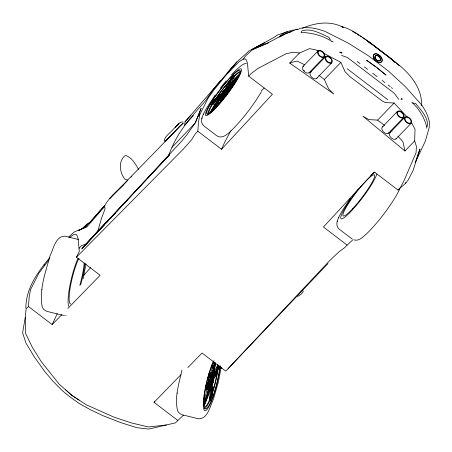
<?xml version="1.0" encoding="UTF-8"?>
<svg xmlns="http://www.w3.org/2000/svg" width="452" height="452" viewBox="0 0 452 452"><rect width="100%" height="100%" fill="white"/><g stroke="black" fill="none" stroke-linecap="round" stroke-linejoin="round"><path stroke-width="0.68" d="M206.993 383.951L208.118 385.251L209.468 382.533L210.084 379.985L210.101 377.561L213.174 369.058L214.31 362.668M203.666 401.704L206.123 393.472L207.265 384.635L206.767 389.426L207.847 389.692L208.943 387.652L209.208 388.46L207.948 395.534L204.101 405.873L208.061 396.229L209.502 388.291L209.203 387.392L205.773 400.088L203.795 404.879L207.248 393.748L208.14 389.375C208.948 383.889 210.259 378.51 212.011 373.245L211.898 372.832L210.818 372.567L209.412 375.646L208.909 377.166L210.389 377.533M220.779 97.615L215.028 103.988L209.841 113.04L215.598 103.621L221.118 97.519C218.559 102.87 213.53 106.938 210.999 112.508L210.717 112.616M210.383 384.466L210.321 384.053A2.141 0.384 -76.1 0 0 210.152 383.172L211.005 379.612A2.141 0.384 -76.1 0 0 211.553 378.776M213.542 380.708C213.344 379.392 212.265 383.239 213.022 382.669M213.129 377.77L213.208 376.301L213.084 379.132M352.871 239.803L347.142 245.108L323.429 227.023L374.301 171.969L398.014 190.06L400.466 187.461L404.286 180.105L416.032 152.838L416.45 146.521L414.665 140.945L415.021 129.148L411.354 122.368M207.847 389.692L208.587 385.031M207.999 382.545L207.943 382.239L207.632 383.036M208.372 376.748L208.355 376.448L208.163 376.702M211.751 389.884L211.22 393.138M217.977 100.474L218.576 98.553L219.536 97.412M218.265 99.581L218.237 99.92L218.209 99.395M183.501 415.111L175.41 422.863L148.798 429.084L136.843 427.682L120.797 422.626L102.909 415.659L90.558 409.8L82.914 405.568L78.761 403.161L70.066 397.009L61.907 390.302L52.731 380.946L44.347 370.985L34.024 356.425L25.967 343.102L22.6 332.808L25.278 317.298L26.092 308.948L28.453 306.507L29.148 297.359L30.403 289.947L38.849 273.245L48.991 259.73M197.823 131.199L198.518 122.051L199.773 114.644L208.219 97.937L214.186 89.688L226.243 74.913L239.357 61.427L243.199 59.223L245.086 58.816L246.295 59.969L247.419 63.003L248.69 76.145L272.403 94.236L221.536 149.284L197.823 131.199L195.462 133.645L191.637 139.696L183.359 149.058L76.422 257.199L100.135 275.285L67.828 308.496M213.491 380.465L213.836 378.793L213.191 378.567L213.429 376.25M228.865 92.394L228.966 91.225L227.87 90.338L230.283 86.428L232.769 82.874L239.402 75.507M224.367 93.536A3.938 0.582 -52.7 0 1 223.751 94.231L223.751 94.112A2.141 0.316 -52.7 0 0 223.039 94.581M227.057 87.157L226.898 87.711L227.638 86.976M78.495 239.498L65.003 236.164C55.443 235.995 53.359 249.261 50.104 255.662L50.019 255.928C45.533 272.285 38.928 289.817 42.262 306.959C42.957 309.111 45.03 310.66 47.087 311.411L62.602 315.242M181.958 370.12C179.139 383.138 174.415 396.986 177.478 410.359C178.065 412.371 179.981 413.665 181.721 414.625M218.101 368.583L218.147 368.075M213.836 378.793L215.587 376.38L217.293 371.719L218.864 366.25L218.327 366.114M218.864 366.25L218.683 368.205L218.333 368.34M226.209 90.259L227.028 89.609M215.508 362.922C215.248 367.041 213.977 371.374 211.999 374.928L212.112 375.284L212.83 374.431L213.751 370.629L214.468 372.685L213.949 374.471M25.883 308.055C25.804 288.495 37.804 271.957 49.81 257.589M211.152 387.262C210.988 384.957 209.807 391.246 210.948 388.2M212.208 377.013C212.254 374.804 210.802 379.923 211.813 378.51M218.045 365.046L217.548 364.928L217.033 367.561M222.994 91.66L221.972 93.055L222.169 94.022C217.74 95.276 215.44 99.367 212.553 102.547L212.994 102.886L213.655 102.186M204.66 408.467A27.402 4.921 -76.1 0 0 209.638 400.732L209.852 400.184L210.389 400.319L211.383 397.72L210.847 397.585L211.067 396.02M210.892 397.466L211.434 397.596C211.937 393.46 213.598 389.161 211.745 385.104M213.163 377.256L213.299 376.16M205.886 385.641L206.044 384.912M240.323 73.427L233.588 79.97L229.023 86.62L228.729 87.677L230.684 86.259L231.571 86.937L228.898 91.247L233.695 83.58L237.752 78.535M224.373 97.366L220.966 100.655L220.079 99.977L221.118 97.519M215.406 362.973L214.711 367.374L212.83 374.431M83.123 278.822L85.948 264.041M210.389 400.319L211.446 394.839L210.898 387.85M221.209 367.154L218.339 382.217L213.389 399.308C210.135 405.71 208.05 418.976 198.49 418.806L182.303 414.806M41.957 289.879L42.013 289.557M177.173 393.28L177.229 392.952M209.852 400.184L210.118 398.489L209.581 398.359L210.005 395.59L209.135 390.551M210.604 395.246L211.683 395.511L212.005 394.686L213.084 386.816L212.338 384.358L212.875 382.403M239.628 74.286C235.289 77.863 231.401 82.439 229.079 87.541L236.729 77.682L239.978 74.597M209.502 388.291L208.615 392.02L210.27 390.155L210.609 388.364M213.525 375.448L213.451 376.561A5.972 1.073 -76.1 0 1 213.146 379.578M206.293 384.957L205.88 385.884M208.796 377.635L209.203 376.708M214.751 362.724L211.999 374.928L211.898 372.832M216.96 369.131L216.61 370.9L214.542 374.9M209.259 386.686A1.994 0.356 -76.1 0 1 208.801 386.494L208.841 386.098A1.994 0.356 -76.1 0 1 209.717 383.33L210.683 379.301A1.994 0.356 -76.1 0 1 211.14 376.516L211.293 376.126A1.994 0.356 -76.1 0 1 211.807 376.341L212.824 375.132A1.994 0.356 -76.1 0 1 213.717 373.245L213.768 373.397A1.994 0.356 -76.1 0 1 213.756 374.019M210.429 384.607A1.582 0.282 -76.1 0 0 210.135 384.064A1.994 0.356 -76.1 0 0 209.852 383.364L210.818 379.335A1.994 0.356 -76.1 0 0 211.395 378.652M224.604 89.598L225.638 88.586L226.22 85.897L228.921 81.716L232.305 77.111L232.752 77.45L233.232 76.959M213.423 362.447C211.994 367.154 211.417 374.595 207.897 377.917M214.045 375.313L214.124 374.019L213.598 375.126M206.259 108.7C204.01 113.26 198.699 120.865 203.507 125.628L216.836 135.798C221.96 139.329 227.458 134.306 231 130.91M350.492 198.145L341.763 211.564C339.48 216.22 333.921 223.949 338.808 228.848L352.136 239.012M209.683 382.731L208.202 382.364L208.886 379.522L208.395 382.268L207.417 383.364M212.429 368.476L213.056 365.821M210.14 396.268L210.406 395.167M211.576 384.522L212.559 384.127L213.016 382.46M224.175 90.242L224.09 89.976M205.4 400.302L206.643 395.89M228.667 85.857C230.791 82.558 231.356 78.377 234.079 75.314L234.52 75.653L234.87 75.292A27.402 4.045 -52.7 0 1 240.255 71.314M211.18 393.246L211.559 391.912L211.463 387.72L210.982 385.991M214.011 373.719L218.446 365.595M231.017 83.806L232.718 79.1L234.085 77.275L233.673 76.964L234.52 75.653M210.152 385.663L209.649 386.596L210.321 384.053M211.886 394.805L213.796 388.782A27.402 4.921 -76.1 0 0 218.022 369.182M217.548 364.928L216.858 367.075L214.022 371.233M225.051 96.242L225.514 94.897L227.35 92.796L224.972 96.236M208.604 374.375L208.773 373.99M167.952 156.708L171.941 147.408L195.32 122.842L201.089 108.407L195.32 122.842L186.789 134.95L182.066 140.702L81.778 248.854L146.047 179.998M211.367 385.494L211.66 384.72M211.666 385.047L211.118 386.11A2.141 0.384 -76.1 0 0 210.225 387.166L210.135 387.528L209.745 386.353M210.01 396.822L209.688 397.692L210.768 397.958L210.27 390.155M203.276 114.559L203.451 114.079M201.818 118.52L202.021 117.972M338.571 217.774L338.751 217.293M337.119 221.734L337.322 221.186M230.684 86.259C229.26 89.937 225.508 91.914 224.13 95.536L226.04 96.112M213.864 375.928L213.344 376.832A2.141 0.384 -76.1 0 1 212.977 375.719L213.056 375.352L212.124 376.465M213.118 382.465L213.395 381.59A1.582 0.282 -76.1 0 1 212.802 383.115A1.582 0.282 -76.1 0 1 212.819 381.759L212.915 381.375A1.582 0.282 -76.1 0 1 213.463 380.064A1.582 0.282 -76.1 0 1 213.587 380.85M209.581 398.359L209.926 397.461M210.118 398.489L209.694 399.602A25.753 4.622 -76.1 0 1 204.575 406.969M211.434 397.596L212.429 394.935L212.005 394.686M222.729 91.739L223.096 91.688M221.418 96.383L221.977 96.123M228.35 85.53L231.113 79.19L233.3 76.461L233.74 76.8M214.706 375.527L216.401 371.504M218.186 99.739L218.576 98.553M217.819 367.493L218.412 367.504L217.514 371.126L215.666 375.177L213.191 378.567M208.598 375.273L208.875 374.007M28.453 306.507L52.166 324.592L57.206 313.744M221.536 149.284L224.746 142.058L230.932 130.668M177.772 420.416L154.059 402.331L154.595 401.122M221.616 97.027A1.994 0.294 -52.7 0 0 221.972 97.231L222.243 96.943A1.994 0.294 -52.7 0 0 223.887 94.547L226.418 91.27A1.994 0.294 -52.7 0 0 228.271 89.146L228.492 88.79A1.994 0.294 -52.7 0 0 228.09 88.569L228.514 87.072A1.994 0.294 -52.7 0 0 229.492 85.23L229.356 85.292A1.994 0.294 -52.7 0 0 228.898 85.699M228.52 85.744L228.441 85.473M220.616 95.965L220.712 95.609L220.384 95.83M222.864 94.886L223.118 94.327L222.446 94.943M227.712 88.615L227.972 88.055L227.299 88.671M221.367 100.48L221.853 99.468M228 85.773L230.769 80.823M398.014 190.06L405.371 183.495L405.885 182.438M76.422 257.199L79.32 251.453L78.049 238.311L76.925 235.277L75.716 234.125L73.829 234.531L68.998 237.695M401.014 99.66L401.783 98.14L402.167 99.824M399.574 189.456L396.568 195.185C388.155 209.169 378.194 222.288 366.623 233.803C363.131 236.673 358.933 241.718 353.78 239.814M220.147 99.553C223.441 97.044 224.463 92.739 227.87 90.338M225.565 95.112L224.627 94.219L223.13 96.869L224.661 96.847M224.904 96.056L225.514 94.897M171.941 147.408C179.568 129.724 192.371 115.418 205.163 101.288L213.367 89.31L220.519 80.659M222.83 91.541L222.548 92.214L223.288 91.479M227.181 87.038L227.011 87.473L227.446 87.191M221.525 96.186L221.237 96.858L222.655 95.31M226.243 90.033L226.09 90.586L227.277 89.355M204.564 402.161L205.219 400.93M301.088 32.476L301.947 30.889C310.982 27.787 320.869 33.719 328.87 37.279L331.35 41.426M208.14 389.375L209.203 387.392M426.53 128.176C430.462 119.294 420.535 109.734 415.659 103.491L411.755 102.762M228.011 90.569L228.079 92.423M209.05 391.771L209.796 390.94M211.033 112.051L213.237 108.084L221.079 97.892L220.779 97.977M213.265 110.723L218.175 103.666L224.288 97.22M231.966 78.699L231.588 78.241L229.215 81.151L227.073 85.066L226.124 88.903L225.638 88.586M261.471 91.615L261.267 91.971C252.854 105.949 242.899 119.068 231.322 130.588M228.396 84.439L229.65 82.275M220.486 96.18L222.61 92.801M224.045 90.462L224.429 89.682L223.938 90.112M222.734 95.106L223 94.75M227.848 88.479L227.424 89.084M211.943 376.375L212.96 375.16A1.994 0.356 -76.1 0 0 212.768 377.019A1.994 0.356 -76.1 0 0 213.344 376.335M213.988 374.979L217.796 368.386L218.932 365.561M165.539 141.188L180.715 125.204L183.241 123.147L165.539 141.188L164.37 141.064L164.212 140.532C165.359 135.414 170.737 132.798 173.664 128.831L179.003 123.526L175.235 127.328C177.512 125.526 179.54 121.13 183.06 122.063M209.547 391.178L210.101 390.251M221.926 94.061L221.051 95.852A1.994 0.294 -52.7 0 0 220.762 96.174M213.982 101.028L219.661 94.389L221.938 93.378L222.734 92.287M206.462 108.344L215.192 94.926M207.75 114.367A27.402 4.045 -52.7 0 1 211.157 105.875L211.468 105.372L211.022 105.033L212.485 102.66L219.486 96.999M212.553 102.547L214.062 100.135L214.44 100.271M218.271 100.124L214.79 102.299L211.971 105.113A25.753 3.802 -52.7 0 0 208.903 113.458M214.886 100.361L214.062 100.135M213.039 104.429L215.225 101.282M219.423 97.022L219.237 97.677M222.706 91.66L222.977 91.304M221.395 96.304L221.672 95.948M215.999 99.971L216.751 98.819L219.938 96.203M223.881 90.711L224.158 90.366M220.322 96.429L220.599 96.084M221.768 96.163L220.531 96.931L220.757 96.632A2.141 0.316 -52.7 0 0 221.124 95.327L220.197 96.016M228.509 85.863L227.848 86.795M222.57 95.355L222.847 95.01M227.695 88.739L227.232 89.349M214.502 100.474L218.073 95.248A27.402 4.045 -52.7 0 1 230.622 79.642M222.881 91.377L223.09 91.067M219.536 96.784L218.943 97.898L219.367 97.57M221.57 96.022L222.265 95.084M226.418 89.75L226.695 89.417M225.859 95.988L226.164 95.383L225.582 95.993M228.475 85.857L229.554 84.343L231.447 83.53L229.023 86.62M104.92 205.637L103.983 206.259L89.383 223.164L88.095 223.209L84.383 227.373L85.405 227.164L88.931 223.209L89.728 223.7L89.383 223.164M223.695 90.976L223.966 90.666M220.135 96.694L220.406 96.383M243.199 59.223L245.679 55.788L252.888 49.437L269.341 42.16L282.37 35.267L290.308 31.86L291.67 31.64M226.356 90.666A1.994 0.294 -52.7 0 0 226.305 91.185L223.774 94.457A1.994 0.294 -52.7 0 0 223.13 94.756M213.807 108.034L214.581 106.977M227.441 86.564L227.921 85.942M221.847 95.688L222.503 94.813M231.644 85.953L234.577 82.038M104.452 206.705L86.541 227.271M219.938 97.016L220.18 96.7M207.265 384.635L206.999 384.974L206.4 384.149M213.982 108.649L216.971 104.819M223.328 90.75L223.576 90.445M219.774 96.468L220.254 95.886M218.237 103.209L219.067 102.18M220.576 87.705L226.153 80.789M235.029 80.433L236.226 78.964M92.666 237.289L97.869 230.949L114.944 213.158M223.74 94.214L225.989 91.214A2.141 0.316 -52.7 0 1 226.147 90.649M405.371 183.495L408.066 180.241L413.015 170.664L419.97 149.03L415.117 162.816L425.321 141.182L429.214 127.588L429.4 121.729L427.722 115.944L425.648 111.322L422.23 105.615L405.438 86.733L388.144 70.817L368.674 55.963L348.351 43.183L324.802 31.295L317.937 29.154L312.485 28.03L305.795 27.431L299.309 28.482M223.254 91.586L223.491 91.236M227.599 87.083L228.78 85.179L228.288 85.609M209.468 382.533L208.541 383.641L206.609 382.375M219.695 97.304L219.932 96.96M83.439 275.697L90.586 267.64M279.234 37.081C283.771 31.109 292.105 30.453 298.97 29.086M227.057 73.218L236.814 62.014L249.182 50.833L264.482 42.816L251.787 49.697L273.302 37.776L277.731 34.906L287.184 31.826M229.576 70.472L236.814 62.014L185.06 121.797L184.597 125.294L193.462 115.452M232.678 78.817L234.085 77.275M220.31 97.892L218 100.937L218 100.135M227.096 88.897L227.356 88.541M97.948 213.796L98.875 212.739M211.022 105.033L214.056 101.74L218.61 98.751M211.468 105.372L212.598 104.09M103.983 206.259L89.067 223.152L89.728 223.7M185.06 121.797L190.778 115.322M220.762 368.612L221.644 367.623M219.728 97.203L219.26 97.751M79.049 248.329L81.558 245.589L86.812 243.848M327.988 263.578L225.74 371.109L202.033 353.023L187.834 367.612M147.007 178.969L169.551 154.821L146.962 178.975M146.002 179.998L83.049 247.317L84.078 246.464M214.429 102.175L214.869 101.706M228.13 368.64L329.655 260.663L338.802 251.962L344.78 247.555L347.142 245.108M248.69 76.145L251.148 73.546L257.939 68.461L286.122 53.737L292.839 52.229L299.427 53.037L309.524 48.663L315.067 49.72L318.236 50.794M226.582 88.18L226.04 88.739M97.638 232L83.111 247.278L97.869 230.949L101.44 218.502L105.067 208.875L104.548 205.965C109.926 195.885 119.955 189.043 127.481 180.636M98.609 230.983L104.418 224.87M106.356 222.836L108.779 220.288M110.231 218.762L111.198 217.74M114.107 214.689L115.074 213.666M116.893 211.124L121.283 206.547M124.701 202.988L127.628 199.942M318.858 75.281L324.372 79.484L328.587 88.835L333.723 93.954L289.721 63.082L299.427 53.037M303.117 66.359L318.174 50.777M309.111 72.699L324.163 57.116A4.367 2.684 44 0 0 321.479 50.89A4.367 2.684 44 0 0 317.858 53.839A4.367 2.684 44 0 0 324.163 57.116M310.648 72.105L325.706 56.523M316.643 78.445L331.695 62.862A4.367 2.684 44 0 0 329.011 56.636A4.367 2.684 44 0 0 325.389 59.585A4.367 2.684 44 0 0 331.695 62.862M341.107 53.466L342.006 52.534L339.638 52.121L341.328 52.652M324.372 79.484L340.87 62.404L323.643 53.212M414.665 140.945L404.952 150.996L362.922 116.232L368.934 119.616L377.623 120.108L394.121 103.033L407.111 116.944M382.454 126.882L397.506 111.305M388.443 133.221L403.5 117.639A4.367 2.684 44 0 0 400.817 111.412A4.367 2.684 44 0 0 397.195 114.362A4.367 2.684 44 0 0 403.5 117.639M389.986 132.628L405.037 117.045M395.975 138.967L411.032 123.385A4.367 2.684 44 0 0 408.348 117.158A4.367 2.684 44 0 0 404.726 120.108A4.367 2.684 44 0 0 411.032 123.385M169.782 136.832L109.836 198.377L123.848 184.484M52.166 324.592L61.952 314.53M154.059 402.331L180.981 374.657M231.554 74.659L236.407 69.732C239.374 67.314 242.368 63.794 246.413 63.291M231.006 78.834L232.305 77.111M234.079 75.314L232.791 76.625L233.136 77.439M233.673 76.964L234.255 76.371A25.753 3.802 -52.7 0 1 240.419 72.812M65.427 389.647L71.761 395.308L86.264 404.794L114.051 417.168L131.396 422.919L148.555 426.97L166.421 424.97M130.978 177.184L131.978 176.195M261.301 90.869L264.183 88.033M197.513 116.859L199.773 114.644M217.254 98.316L218.683 96.931M68.868 236.837L74.105 232.062L84.343 227.751L83.309 228.435M220.079 99.977L223.152 96.434M81.303 229.317L86.903 224.124M227.48 88.485L228.187 87.027L227.955 87.321A2.141 0.316 -52.7 0 1 226.955 87.778L227.102 87.53A5.972 0.881 -52.7 0 0 225.011 89.688M228.729 87.677L230.283 86.428M230.503 87.79L231.571 86.937M230.204 83.88L231.096 83.501M221.695 96.615L220.553 97.14A1.994 0.294 -52.7 0 0 221.587 95.468A1.994 0.294 -52.7 0 0 220.938 95.767L221.638 94.914M221.808 96.7L220.553 97.14M297.67 296.467L300.97 294.325L302.365 292.783L303.224 291.563L302.891 290.608M209.412 375.646L210.892 376.013M208.299 378.516L209.999 377.443M209.717 374.996L211.197 375.358M210.022 374.041L211.502 374.409M208.92 391.754L209.293 391.539M288.579 32.838L290.308 31.86M86.564 226.638L78.326 230.627L84.343 227.751M283.726 34.759L280.89 36.12L284.771 33.962L294.297 30.374M208.355 386.567L206.875 386.2M208.349 387.234L206.869 386.867M226.136 91.869L226.232 92.146L227.011 91.807L227.565 94.14M252.888 49.437L268.426 42.929M208.191 388.189L206.711 387.827M65.681 315.349L66.252 315.14M230.339 83.953L230.673 83.835M302.433 28.233C314.773 22.933 328.983 20.622 341.576 26.51C352.679 29.527 361.995 36.906 371.064 43.703L367.041 41.109M208.519 378.776L209.005 379.72L210.366 379.889M289.721 63.082L295.568 61.319L297.422 61.195L304.688 64.817M207.191 379.951L209.643 379.058L210.084 379.985M89.575 223.322L88.095 223.209M228.802 87.23L229.147 87.14M211.813 384.29L212.559 384.127M223.344 98.519L222.124 97.587M222.853 98.954L221.633 98.022M222.22 99.683L221 98.751M295.834 29.583L297.862 29.301M210.802 386.573L210.948 386.573A1.582 0.282 -76.1 0 1 211.225 387.138M228.757 88.999L229.978 89.931M229.096 88.366L230.317 89.293M64.483 315.541L63.274 315.411M394.121 103.033L385.432 102.542L382.302 101.011L350.221 76.88L345.085 71.761L340.87 62.404M229.661 87.541L230.882 88.468M230.769 83.614L231.068 83.643M303.139 32.465C312.434 33.177 321.751 35.363 329.796 40.256M301.603 32.567L302.631 32.736M211.304 375.923L212.287 376.166M209.457 383.635L210.44 383.878M210.248 386.166L211.231 386.409M210.762 386.505L210.898 386.533A1.994 0.356 -76.1 0 0 210.655 385.81A1.994 0.356 -76.1 0 0 209.96 387.647L209.824 387.613A1.994 0.356 -76.1 0 0 209.801 389.539L209.926 389.392A1.994 0.356 -76.1 0 0 210.214 388.782M341.565 55.415L347.368 57.489L394.246 93.248L398.811 99.417M127.859 180.167L124.871 179.195C119.661 172.788 118.034 161.42 125.029 155.624L125.775 155.488C131.927 157.505 135.476 164.008 138.51 169.325M213.09 378.234L213.751 378.471M214.062 370.911L214.378 371.872M343.181 27.306L341.311 26.448L343.187 27.369M352.503 31.578L353.752 32.148M43.997 264.618L44.816 264.996M331.666 41.2L333.277 42.013M354.334 32.51L356.091 33.612M357.266 34.341L359.024 35.442M360.193 36.171L361.368 36.906M362.538 37.64L368.985 41.669L392.025 59.246L399.246 65.93M71.761 395.308L79.038 400.026M225.328 88.722L225.797 89.027M375.849 66.981L366.6 60.257L376.663 67.342L386.07 75.111L376.934 67.806M209.96 387.647L209.474 387.121M357.261 61.466L359.962 63.529M364.329 66.862L367.668 69.405M372.674 73.224L377.126 76.62M382.132 80.439L384.833 82.501M388.07 84.97L390.234 86.62M347.153 68.71L387.833 99.739M377.623 120.108L384.635 125.458M391.149 130.425L392.15 131.193M230.944 78.501L231.384 78.84M227.463 87.552L227.35 87.468A1.994 0.294 -52.7 0 0 227.113 88.315A1.994 0.294 -52.7 0 0 228.401 86.987L228.514 87.072M227.887 88.067L228.695 88.682M226.859 87.575L227.667 88.191M228.09 88.569L228.401 86.987M226.232 92.146L227.119 92.824M223.039 94.338L224.254 95.265M220.791 95.412L221.599 96.027M213.355 102.858L213.796 103.197M212.485 102.66L212.926 102.999M391.432 87.598L392.494 88.496M71.811 395.257L59.042 384.031L41.251 361.628L32.374 347.373L25.448 333.056L25.278 317.298M395.184 62.709L391.053 58.946C406.484 69.727 422.321 85.575 421.609 105.774M397.98 136.216L402.918 141.674L404.952 150.996M412.625 102.966C419.433 109.407 424.355 117.627 426.66 126.696M214.468 372.685L214.265 371.538M211.084 397.088L211.383 397.72M212.304 374.646L212.451 374.968M209.609 387.155L209.711 387.454M221.972 93.055L222.198 93.683M214.09 371.459L214.203 371.793M212.191 383.262A2.571 0.463 -76.1 0 1 211.615 382.324A2.571 0.463 -76.1 0 1 212.932 379.138A2.571 0.463 -76.1 0 1 212.191 383.262L212.225 383.403M212.011 373.245L212.112 375.284M396.415 138.419A4.367 2.684 44 0 1 390.89 137.498A4.367 2.684 44 0 1 390.63 132.295M388.884 132.673A4.367 2.684 44 0 1 383.358 131.758A4.367 2.684 44 0 1 383.098 126.554M309.547 72.15A4.367 2.684 44 0 1 304.021 71.23A4.367 2.684 44 0 1 303.761 66.026M317.078 77.897A4.367 2.684 44 0 1 311.552 76.976A4.367 2.684 44 0 1 311.292 71.772M304.365 70.953A3.65 2.243 44 0 1 303.778 70.218M376.708 174.15A29.25 4.317 -52.7 0 1 357.396 204.123A29.25 4.317 -52.7 0 1 340.718 217.576A29.25 4.317 -52.7 0 1 358.436 188.891M370.719 175.449A29.25 4.317 -52.7 0 1 374.928 172.353M220.288 365.95A29.25 5.249 -76.1 0 1 209.835 404.941A29.25 5.249 -76.1 0 1 203.496 400.302A29.25 5.249 -76.1 0 1 213.485 360.973M217.474 370.657A25.753 4.622 -76.1 0 1 211.683 394.41M209.203 388.923A1.994 0.356 -76.1 0 1 209.067 389.178M208.943 389.325A1.994 0.356 -76.1 0 1 208.739 389.048M213.118 379.68A1.994 0.356 -76.1 0 1 213.112 380.301M211.033 379.448A3.938 0.706 -76.1 0 1 211.338 378.652M212.672 377.736A3.938 0.706 -76.1 0 1 212.756 378.115M211.18 384.748A3.938 0.706 -76.1 0 1 210.513 383.375A3.938 0.706 -76.1 0 1 212.022 378.138M212.208 382.912A2.141 0.384 -76.1 0 1 212.248 382.488M219.858 366.041A27.402 4.921 -76.1 0 1 209.977 403.495A27.402 4.921 -76.1 0 1 204.106 398.291A27.402 4.921 -76.1 0 1 214.056 360.905M212.446 383.166A4.006 0.718 -76.1 0 1 210.994 384.081A4.006 0.718 -76.1 0 1 212.858 377.799A4.006 0.718 -76.1 0 1 212.734 382.194M210.649 379.635A4.006 0.718 -76.1 0 1 210.96 378.776M210.931 386.601A1.582 0.282 -76.1 0 0 210.333 388.867A1.582 0.282 -76.1 0 0 210.751 388.935L210.869 388.624A1.582 0.282 -76.1 0 0 211.078 387.884M208.971 389.042A1.582 0.282 -76.1 0 1 208.864 388.895M210.135 384.064A1.582 0.282 -76.1 0 0 209.536 386.336A1.582 0.282 -76.1 0 0 209.954 386.398L210.073 386.087A1.582 0.282 -76.1 0 0 210.186 385.731M212.22 377.25A1.582 0.282 -76.1 0 0 212.056 376.228A1.582 0.282 -76.1 0 0 211.395 378.522A1.582 0.282 -76.1 0 0 211.807 378.686L212.005 377.951A1.582 0.282 -76.1 0 1 211.92 378.375M216.016 98.655A25.753 3.802 -52.7 0 1 229.345 81.473M222.401 95.315A2.141 0.316 -52.7 0 1 222.729 94.92M220.666 97.225A1.994 0.294 -52.7 0 1 219.248 98.485L219.299 98.304A1.994 0.294 -52.7 0 1 219.615 97.711M226.294 90.151A3.938 0.582 -52.7 0 1 222.881 94.547M222.429 94.931A3.938 0.582 -52.7 0 1 221.943 94.841M227.051 91.558A1.994 0.294 -52.7 0 1 227.175 91.293M224.949 89.858A2.141 0.316 -52.7 0 1 224.774 90.18M84.999 263.239A29.25 5.249 -76.1 0 1 80.609 284.896M68.811 306.371A29.25 5.249 -76.1 0 1 77.71 258.843M84.219 262.979A25.753 4.622 -76.1 0 1 79.818 285.325M70.794 303.93A25.753 4.622 -76.1 0 1 70.439 286.325A25.753 4.622 -76.1 0 1 78.993 258.25M212.852 380.2L212.779 380.737A2.401 0.429 -76.1 0 1 211.581 383.878A2.401 0.429 -76.1 0 1 212.056 380.409A2.401 0.429 -76.1 0 1 212.852 380.2M213.559 375.092L213.468 375.482A1.582 0.282 -76.1 0 0 213.643 376.606A1.582 0.282 -76.1 0 0 214.271 374.007A1.582 0.282 -76.1 0 0 213.559 375.092M213.09 102.463L212.598 103.248L213.485 103.926L213.977 103.141L213.09 102.463M224.593 90.253L224.232 90.649A2.401 0.356 -52.7 0 0 222.463 93.519A2.401 0.356 -52.7 0 0 224.813 90.942A2.401 0.356 -52.7 0 0 224.593 90.253M378.64 56.364L377.951 55.924A3.237 1.989 44 0 0 375.177 57.873A3.237 1.989 44 0 0 379.64 60.721A3.237 1.989 44 0 0 378.64 56.364M381.132 51.257L369.052 42.115L392.093 59.692L381.132 51.257M397.737 114.379A3.65 2.243 44 0 0 403.009 117.119A3.65 2.243 44 0 0 400.766 111.915A3.65 2.243 44 0 0 397.737 114.379M405.269 120.125A3.65 2.243 44 0 0 410.54 122.865A3.65 2.243 44 0 0 408.297 117.661A3.65 2.243 44 0 0 405.269 120.125M325.932 59.602A3.65 2.243 44 0 0 331.203 62.342A3.65 2.243 44 0 0 328.96 57.133A3.65 2.243 44 0 0 325.932 59.602M318.4 53.856A3.65 2.243 44 0 0 323.672 56.596A3.65 2.243 44 0 0 321.428 51.392A3.65 2.243 44 0 0 318.4 53.856M352.792 208.553A25.753 3.802 -52.7 0 0 374.538 175.127A25.753 3.802 -52.7 0 0 349.006 202.677A25.753 3.802 -52.7 0 0 352.792 208.553M212.225 383.968A3.87 0.695 -76.1 0 0 213.248 377.866A3.87 0.695 -76.1 0 0 211.265 382.889A3.87 0.695 -76.1 0 0 212.225 383.968M216.677 107.113A29.25 4.317 -52.7 0 0 241.379 69.15A29.25 4.317 -52.7 0 0 212.378 100.44A29.25 4.317 -52.7 0 0 216.677 107.113M217.107 106.175A27.402 4.045 -52.7 0 0 240.244 70.608A27.402 4.045 -52.7 0 0 213.078 99.926A27.402 4.045 -52.7 0 0 217.107 106.175M222.779 93.869A4.006 0.593 -52.7 0 0 226.39 88.513A4.006 0.593 -52.7 0 0 222.587 92.451A4.006 0.593 -52.7 0 0 222.779 93.869M222.746 93.739A3.87 0.571 -52.7 0 0 226.237 88.564A3.87 0.571 -52.7 0 0 222.559 92.366A3.87 0.571 -52.7 0 0 222.746 93.739M223.203 92.909A2.571 0.379 -52.7 0 0 225.424 89.541A2.571 0.379 -52.7 0 0 222.909 92.219A2.571 0.379 -52.7 0 0 223.203 92.909M373.618 58.059A5.407 3.322 44 0 0 381.42 62.116A5.407 3.322 44 0 0 378.104 54.409A5.407 3.322 44 0 0 373.618 58.059M373.827 57.992A5.221 3.209 44 0 0 381.364 61.913A5.221 3.209 44 0 0 378.154 54.472A5.221 3.209 44 0 0 373.827 57.992M374.996 57.596A3.469 2.13 44 0 0 379.872 60.822A3.469 2.13 44 0 0 378.477 55.963A3.469 2.13 44 0 0 374.996 57.596"/></g></svg>
